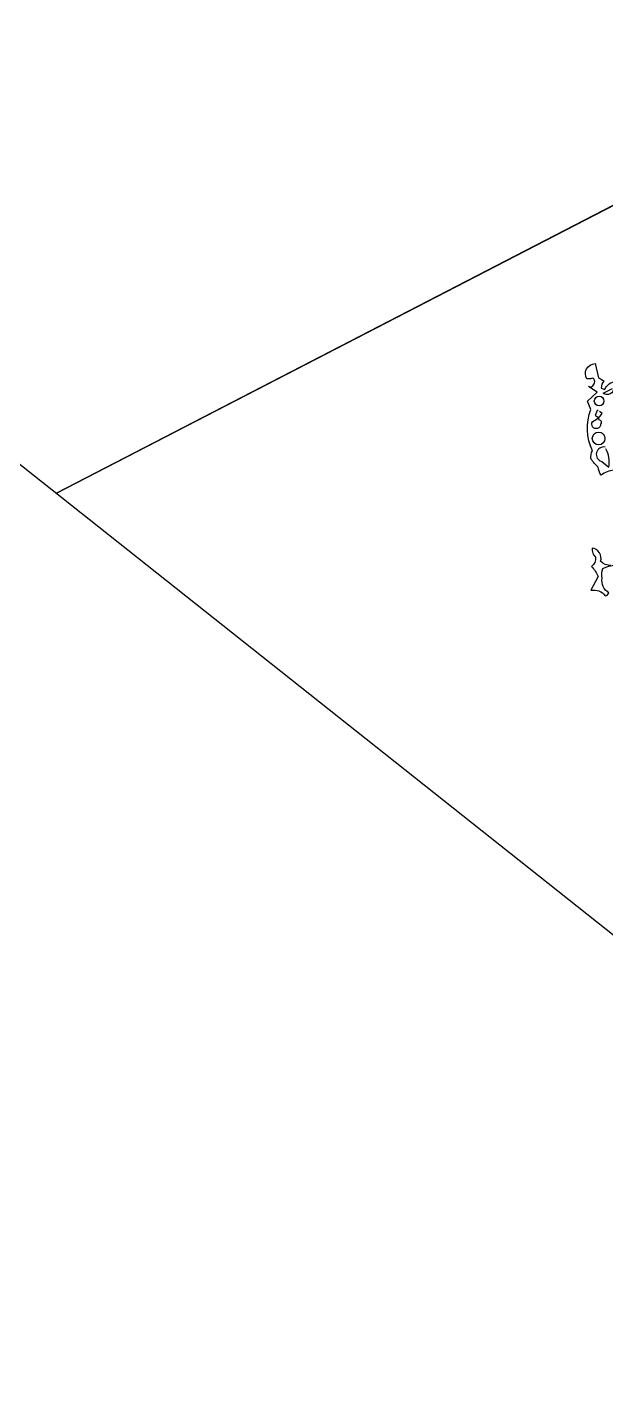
# Model space of a CAD drawing. Header units: metres. Extents: x 368 to 3789, y -155 to 1148.
# Drawn here: x 2164.09 to 2175.17, y 534.59 to 560.82 of the extents above; entities that cross this region are included whole.
import ezdxf

# ---------------------------------------------------------------- set-up
doc = ezdxf.new("R2010")
doc.units = ezdxf.units.M

# ---------------------------------------------------------------- blocks, each defined once
blk = doc.blocks.new('A$C700F2951')
at = {"color": 74}
for points in [[(17.7, 3435.8, 0.475967), (40.3, 3465.2, 0.663971), (24.5, 3472), (6.3, 3472, -0.578598), (42.6, 3540), (58.5, 3476.6, -0.062256), (81.1, 3463, 0.15036), (69.8, 3431.2), (85.7, 3424.4, -0.28447), (135.5, 3460.7, -0.892212)], [(126.4, 3066.3, 0.125122), (69.8, 3043.7, -0.137939), (56.2, 3079.9, -0.062256), (24.5, 3116.2, -0.18132), (31.3, 3152.5, -0.210037), (24.5, 3336), (8.6, 3372.3), (51.7, 3413.1), (13.1, 3438)], [(126.4, 3431.2, -0.637756), (78.9, 3408.6), (119.6, 3429)], [(56.2, 3331.5), (51.7, 3331.5), (42.6, 3308.8, -0.38205), (58.5, 3290.7, -0.618027), (67.5, 3270.3, -1.341293), (31.3, 3281.6, 0.132751), (74.3, 3317.9), (63, 3327)], [(87.9, 3168.3, 0.975662), (72.1, 3104.9), (103.8, 3079.9, 0.17128), (90.2, 3161.5)], [(112.8, 2642.5, -0.206955), (67.5, 2660.7, 0.457672), (29, 2719.6, 0.243301), (44.9, 2678.8, -0.282349), (26.7, 2638, -0.081024), (56.2, 2592.7), (24.5, 2531.5, -0.303375), (87.9, 2506.6, 0.224854), (103.8, 2520.2, -0.311218), (74.3, 2585.9, -0.155243), (76.6, 2628.9, -0.142853), (192.2, 2644.8, 1.280762)]]:
    blk.add_lwpolyline(points, format="xyb", dxfattribs=at)
for centre, radius in [((60.7, 3373.4), 21.5), ((58.5, 3206.9), 28.3)]:
    blk.add_circle(centre, radius, dxfattribs=at)

msp = doc.modelspace()

# ---------------------------------------------------------------- linework, layer by layer
msp.add_line((2164.655, 551.903), (2268.077, 605.363))
at = {"elevation": 845.657}
msp.add_lwpolyline([(2137.851, 573.147), (2223.641, 505.152), (2283.667, 538.997)], dxfattribs=at)
msp.add_polyline3d([(2234.912, 557.791, 422.828), (2223.641, 505.152, 845.657), (2234.912, 557.791, 351.058), (2214.612, 577.727, 0), (2164.655, 551.903, 0)])

# ---------------------------------------------------------------- block references
at = {"xscale": 0.00430364964322203, "yscale": 0.00430364964322203, "zscale": 0.00430364964322203}
msp.add_blockref('A$C700F2951', (2174.785, 539.15, 845.657), dxfattribs=at)

doc.saveas('drawing.dxf')
